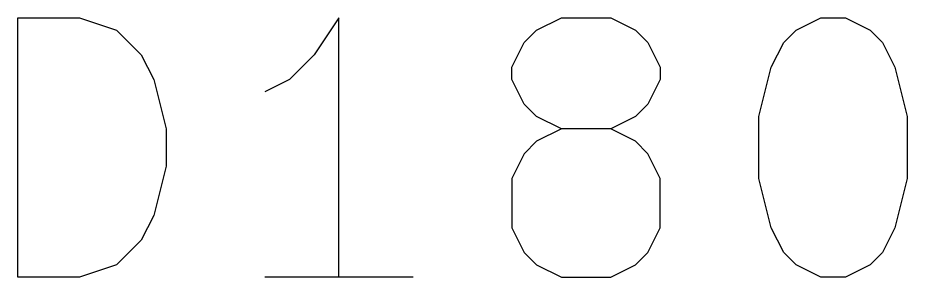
# Model space of a CAD drawing. Extents: x 34 to 373, y -124 to -1.
# Drawn here: x 57.797 to 61.225, y -22.704 to -21.704 of the extents above; entities that cross this region are included whole.
import ezdxf

# ---------------------------------------------------------------- set-up
doc = ezdxf.new("R2010")
doc.units = 0
doc.layers.add('BLACK', color=7, linetype='CONTINUOUS')

msp = doc.modelspace()

# ---------------------------------------------------------------- linework, layer by layer
at = {"layer": 'BLACK', "linetype": 'CONTINUOUS'}
for p, q in [((57.7969, -22.7036), (57.7969, -21.7036)), ((57.7969, -21.7036), (58.035, -21.7036)), ((58.035, -21.7036), (58.1779, -21.7512)), ((59.035, -21.7036), (58.9398, -21.8464)), ((59.035, -22.7036), (59.035, -21.7036)), ((59.7969, -21.7512), (59.8922, -21.7036)), ((59.8922, -21.7036), (60.0826, -21.7036)), ((60.0826, -21.7036), (60.1779, -21.7512)), ((60.7969, -21.7512), (60.8922, -21.7036)), ((60.8922, -21.7036), (60.9874, -21.7036)), ((60.9874, -21.7036), (61.0826, -21.7512)), ((58.1779, -21.7512), (58.2731, -21.8464)), ((59.7493, -21.7988), (59.7969, -21.7512)), ((60.1779, -21.7512), (60.2255, -21.7988)), ((60.7493, -21.7988), (60.7969, -21.7512)), ((61.0826, -21.7512), (61.1303, -21.7988)), ((59.7017, -21.8941), (59.7493, -21.7988)), ((60.2255, -21.7988), (60.2731, -21.8941)), ((60.7017, -21.8941), (60.7493, -21.7988)), ((61.1303, -21.7988), (61.1779, -21.8941)), ((58.2731, -21.8464), (58.3207, -21.9417)), ((58.9398, -21.8464), (58.8445, -21.9417)), ((59.7017, -21.9417), (59.7017, -21.8941)), ((60.2731, -21.8941), (60.2731, -21.9417)), ((60.6541, -22.0845), (60.7017, -21.8941)), ((61.1779, -21.8941), (61.2255, -22.0845)), ((58.3207, -21.9417), (58.3684, -22.1322)), ((58.8445, -21.9417), (58.7493, -21.9893)), ((59.7493, -22.0369), (59.7017, -21.9417)), ((60.2731, -21.9417), (60.2255, -22.0369)), ((59.7969, -22.0845), (59.7493, -22.0369)), ((60.2255, -22.0369), (60.1779, -22.0845)), ((59.8922, -22.1322), (59.7969, -22.0845)), ((60.1779, -22.0845), (60.0826, -22.1322)), ((60.6541, -22.3226), (60.6541, -22.0845)), ((61.2255, -22.0845), (61.2255, -22.3226)), ((58.3684, -22.1322), (58.3684, -22.275)), ((59.8922, -22.1322), (59.7969, -22.1798)), ((60.0826, -22.1322), (59.8922, -22.1322)), ((60.1779, -22.1798), (60.0826, -22.1322)), ((59.7969, -22.1798), (59.7493, -22.2274)), ((60.2255, -22.2274), (60.1779, -22.1798)), ((59.7493, -22.2274), (59.7017, -22.3226)), ((60.2731, -22.3226), (60.2255, -22.2274)), ((58.3684, -22.275), (58.3207, -22.4655)), ((59.7017, -22.3226), (59.7017, -22.5131)), ((60.2731, -22.5131), (60.2731, -22.3226)), ((60.7017, -22.5131), (60.6541, -22.3226)), ((61.2255, -22.3226), (61.1779, -22.5131)), ((58.3207, -22.4655), (58.2731, -22.5607)), ((59.7017, -22.5131), (59.7493, -22.6083)), ((60.2255, -22.6083), (60.2731, -22.5131)), ((60.7493, -22.6083), (60.7017, -22.5131)), ((61.1779, -22.5131), (61.1303, -22.6083)), ((58.2731, -22.5607), (58.1779, -22.656)), ((59.7493, -22.6083), (59.7969, -22.656)), ((60.1779, -22.656), (60.2255, -22.6083)), ((60.7969, -22.656), (60.7493, -22.6083)), ((61.1303, -22.6083), (61.0826, -22.656)), ((58.1779, -22.656), (58.035, -22.7036)), ((59.7969, -22.656), (59.8922, -22.7036)), ((60.0826, -22.7036), (60.1779, -22.656)), ((60.8922, -22.7036), (60.7969, -22.656)), ((61.0826, -22.656), (60.9874, -22.7036)), ((58.035, -22.7036), (57.7969, -22.7036)), ((59.3207, -22.7036), (58.7493, -22.7036)), ((59.8922, -22.7036), (60.0826, -22.7036)), ((60.9874, -22.7036), (60.8922, -22.7036))]:
    msp.add_line(p, q, dxfattribs=at)

doc.saveas('drawing.dxf')
